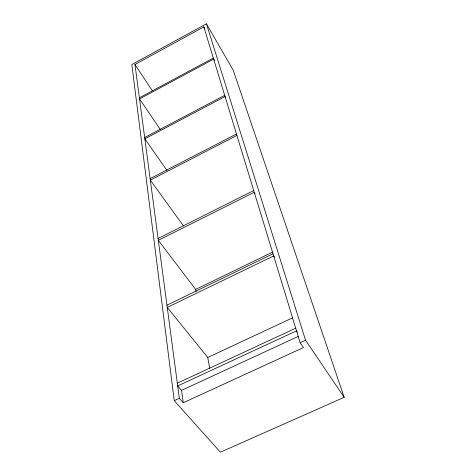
<?xml version="1.0" encoding="UTF-8"?>
<svg xmlns="http://www.w3.org/2000/svg" width="476" height="476" viewBox="0 0 476 476"><rect width="100%" height="100%" fill="white"/><g stroke="black" fill="none" stroke-linecap="round" stroke-linejoin="round"><path stroke-width="0.71" d="M206.423 23.8L131.828 64.557L174.24 400.673L220.424 452.2L344.172 397.317L233.228 70.222L206.423 23.8L305.527 340.191L344.172 397.317M203.829 26.9L300.124 342.678L303.462 347.551L183.254 402.75L179.333 398.329L134.964 64.504L203.829 26.9L204.567 28.173M139.391 97.806L213.337 58.066M144.668 137.516L224.696 95.325M150.13 178.613L236.489 133.994M236.923 135.416L150.333 180.118L183.415 225.868M158.091 238.5L253.738 190.555M196.07 291.61L195.678 289.42L272.605 252.125M166.951 305.175L273.022 253.803M209.702 368.46L207.756 357.494L292.847 317.736M177.322 383.192L295.709 328.196M183.254 402.75L181.558 390.374L298.476 336.318M174.24 400.673L179.333 398.329M300.124 342.678L305.527 340.191M181.558 390.374L177.685 385.947L296.512 330.832L297.339 332.052M207.756 357.494L167.249 307.413L273.67 255.933L274.474 257.165M195.678 289.42L158.335 240.338L254.267 192.292L255.053 193.542M166.945 170.396L144.841 138.819L225.071 96.545L225.832 97.818M160.251 129.424L139.539 98.925L213.653 59.113L214.402 60.381M134.964 64.504L152.421 90.862"/></g></svg>
